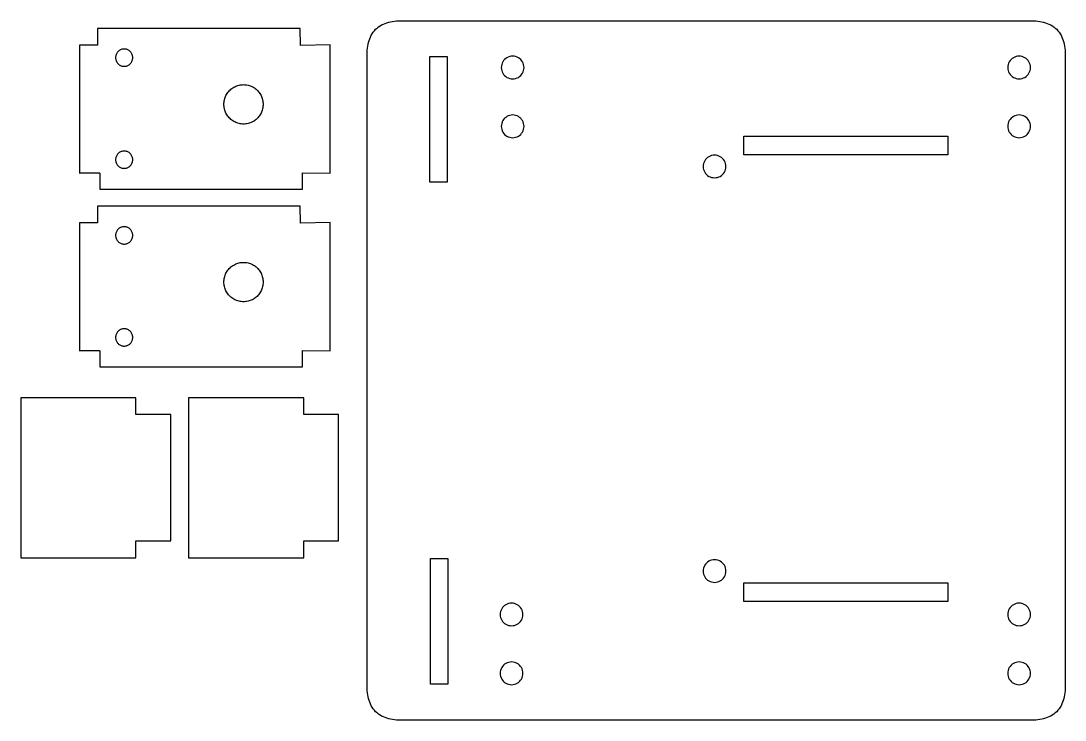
# Model space of a CAD drawing. Extents: x -215 to 205, y 28 to 519.
# Drawn here: x -194.4 to -15.2, y 27.6 to 147.5 of the extents above; entities that cross this region are included whole.
import ezdxf

# ---------------------------------------------------------------- set-up
doc = ezdxf.new("R2010")
doc.units = 0
doc.layers.add('Layer_1', color=7, linetype='CONTINUOUS')

msp = doc.modelspace()

# ---------------------------------------------------------------- linework, layer by layer
at = {"layer": 'Layer_1', "color": 7}
for points in [[(-129.964462, 147.503996), (-20.182586, 147.503996)], [(-129.964462, 147.503996), (-129.964462, 147.503996)], [(-180.88198, 121.39945), (-180.88198, 118.670898), (-146.05285, 118.670898), (-146.10636, 121.452931), (-141.344763, 121.39945), (-141.344763, 143.38834), (-146.427359, 143.281322), (-146.48084, 146.223884), (-181.256488, 146.223884), (-181.256488, 143.334831), (-184.339086, 143.334831), (-184.339086, 121.345941)], [(-134.965412, 32.5883), (-134.965412, 142.503994)], [(-15.181636, 142.503994), (-15.181636, 32.5883)], [(-175.203556, 141.197393), (-175.203556, 141.197393)], [(-110.006585, 137.553736), (-110.006585, 137.553736)], [(-23.08214, 137.553736), (-23.08214, 137.553736)], [(-152.826889, 133.193909), (-152.826889, 133.193909)], [(-110.006585, 127.469812), (-110.006585, 127.469812)], [(-70.299555, 127.7286), (-35.299557, 127.7286), (-35.299557, 124.528601), (-70.299555, 124.528601), (-70.299555, 127.7286)], [(-23.08214, 127.469812), (-23.08214, 127.469812)], [(-175.203556, 123.697388), (-175.203556, 123.697388)], [(-75.349295, 120.578342), (-75.349295, 120.578342)], [(-180.88198, 90.91945), (-180.88198, 88.190898), (-146.05285, 88.190898), (-146.10636, 90.972931), (-141.344763, 90.91945), (-141.344763, 112.90834), (-146.427359, 112.801322), (-146.48084, 115.743884), (-181.256488, 115.743884), (-181.256488, 112.854831), (-184.339086, 112.854831), (-184.339086, 90.865941)], [(-175.203556, 110.717393), (-175.203556, 110.717393)], [(-152.826889, 102.713909), (-152.826889, 102.713909)], [(-175.203556, 93.217388), (-175.203556, 93.217388)], [(-75.349295, 51.199752), (-75.349295, 51.199752)], [(-70.299555, 51.15001), (-35.299557, 51.15001), (-35.299557, 47.950011), (-70.299555, 47.950011), (-70.299555, 51.15001)], [(-110.200059, 43.746541), (-110.200059, 43.746541)], [(-23.08214, 43.746541), (-23.08214, 43.746541)], [(-110.200059, 33.662617), (-110.200059, 33.662617)], [(-23.08214, 33.662617), (-23.08214, 33.662617)], [(-20.182586, 27.588301), (-129.964462, 27.588301)]]:
    msp.add_lwpolyline(points, dxfattribs=at)
at = {"layer": 'Layer_1', "color": 5}
for points in [[(-124.248649, 141.391082), (-121.24865, 141.391082), (-121.24865, 119.838084), (-124.248649, 119.838084), (-124.248649, 141.391082)], [(-194.416068, 82.882072), (-194.416068, 55.444794), (-174.660512, 55.444794), (-174.660512, 58.346406), (-168.672109, 58.346406), (-168.672109, 79.989294), (-174.660512, 79.989294), (-174.660512, 82.882072), (-194.416068, 82.882072), (-194.416068, 82.882072)], [(-165.629401, 82.882072), (-165.629401, 55.444794), (-145.873845, 55.444794), (-145.873845, 58.346406), (-139.885443, 58.346406), (-139.885443, 79.989294), (-145.873845, 79.989294), (-145.873845, 82.882072), (-165.629401, 82.882072), (-165.629401, 82.882072)], [(-124.107538, 55.282401), (-121.107539, 55.282401), (-121.107539, 33.729403), (-124.107538, 33.729403), (-124.107538, 55.282401)]]:
    msp.add_lwpolyline(points, dxfattribs=at)
at = {"layer": 'Layer_1', "color": 7}
for points, knots in [([(-134.965412, 142.503994), (-134.828929, 143.381521), (-134.560303, 145.108677), (-132.569415, 147.09905), (-130.842127, 147.367561), (-129.964462, 147.503996)], [0, 0, 0, 0, 2.617513, 5.151815, 7.769757, 7.769757, 7.769757, 7.769757]), ([(-20.182586, 147.503996), (-19.304922, 147.367561), (-17.577633, 147.09905), (-15.586745, 145.108677), (-15.318119, 143.381521), (-15.181636, 142.503994)], [0, 0, 0, 0, 2.617942, 5.152244, 7.769757, 7.769757, 7.769757, 7.769757]), ([(-175.203556, 141.197393), (-175.217088, 141.110546), (-175.243937, 140.938236), (-175.302078, 140.684903), (-175.396636, 140.446223), (-175.54155, 140.236063), (-175.72322, 140.057378), (-175.935935, 139.909969), (-176.172339, 139.79947), (-176.425462, 139.730687), (-176.686245, 139.707061), (-176.947207, 139.730724), (-177.200423, 139.799197), (-177.435825, 139.90941), (-177.645782, 140.05786), (-177.825617, 140.237747), (-177.974012, 140.44758), (-178.084258, 140.68278), (-178.152783, 140.935999), (-178.176396, 141.197393), (-178.152783, 141.458787), (-178.084258, 141.712006), (-177.974012, 141.947205), (-177.825617, 142.157039), (-177.645782, 142.336926), (-177.435825, 142.485375), (-177.200423, 142.595589), (-176.947207, 142.664062), (-176.686245, 142.687725), (-176.425462, 142.664099), (-176.172339, 142.595315), (-175.935935, 142.484817), (-175.72322, 142.337407), (-175.54155, 142.158722), (-175.396636, 141.948563), (-175.302078, 141.709883), (-175.243937, 141.456549), (-175.217088, 141.284239), (-175.203556, 141.197393)], [0, 0, 0, 0, 0.263659, 0.52312, 0.778479, 1.028611, 1.283004, 1.53907, 1.801371, 2.06204, 2.322088, 2.582741, 2.84399, 3.105171, 3.358391, 3.611561, 3.864656, 4.125588, 4.386713, 4.647761, 4.908808, 5.169933, 5.430865, 5.68396, 5.93713, 6.190351, 6.451532, 6.71278, 6.973433, 7.233482, 7.49415, 7.756451, 8.012518, 8.26691, 8.517043, 8.772402, 9.031862, 9.295521, 9.295521, 9.295521, 9.295521]), ([(-110.006585, 137.553736), (-110.350384, 137.607339), (-111.027785, 137.712955), (-111.773553, 138.489383), (-112.049886, 139.502205), (-111.773553, 140.525661), (-111.027785, 141.270818), (-110.006587, 141.547351), (-108.985389, 141.27082), (-108.239631, 140.525658), (-107.963307, 139.502205), (-108.239631, 138.489386), (-108.985389, 137.712954), (-109.662787, 137.607339), (-110.006585, 137.553736)], [0, 0, 0, 0, 1.019712, 2.009183, 3.028895, 4.048607, 5.038077, 6.05779, 7.077497, 8.066961, 9.086671, 10.106381, 11.095845, 12.115552, 12.115552, 12.115552, 12.115552]), ([(-23.08214, 137.553736), (-23.425939, 137.607339), (-24.103341, 137.712955), (-24.849109, 138.489383), (-25.125442, 139.502205), (-24.849109, 140.525661), (-24.103341, 141.270818), (-23.082142, 141.547351), (-22.060945, 141.27082), (-21.315187, 140.525658), (-21.038863, 139.502205), (-21.315187, 138.489386), (-22.060945, 137.712954), (-22.738343, 137.607339), (-23.08214, 137.553736)], [0, 0, 0, 0, 1.019712, 2.009183, 3.028895, 4.048607, 5.038077, 6.05779, 7.077497, 8.066961, 9.086671, 10.106381, 11.095845, 12.115552, 12.115552, 12.115552, 12.115552]), ([(-159.576911, 133.193909), (-159.563612, 133.325369), (-159.537106, 133.587362), (-159.478541, 133.976892), (-159.382067, 134.356393), (-159.230677, 134.716427), (-159.033738, 135.05331), (-158.79688, 135.366937), (-158.525999, 135.653725), (-158.223735, 135.908708), (-157.894289, 136.126769), (-157.541029, 136.304051), (-157.169229, 136.439043), (-156.785992, 136.529562), (-156.396797, 136.574464), (-156.007003, 136.574464), (-155.617808, 136.529562), (-155.234572, 136.439043), (-154.862772, 136.304051), (-154.509511, 136.126769), (-154.180065, 135.908708), (-153.877801, 135.653725), (-153.606921, 135.366937), (-153.370062, 135.05331), (-153.173123, 134.716427), (-153.021734, 134.356393), (-152.925259, 133.976892), (-152.866694, 133.587362), (-152.840189, 133.325369), (-152.826889, 133.193909)], [0, 0, 0, 0, 0.396373, 0.789956, 1.180843, 1.567684, 1.957512, 2.348632, 2.744255, 3.138561, 3.532387, 3.92672, 4.321526, 4.71638, 5.105348, 5.49424, 5.883209, 6.278062, 6.672869, 7.067201, 7.461027, 7.855334, 8.250956, 8.642077, 9.031905, 9.418745, 9.809633, 10.203215, 10.599589, 10.599589, 10.599589, 10.599589]), ([(-152.826889, 133.193909), (-152.840189, 133.06245), (-152.866694, 132.800456), (-152.925259, 132.410927), (-153.021734, 132.031426), (-153.173123, 131.671391), (-153.370063, 131.33451), (-153.606914, 131.020882), (-153.877806, 130.734113), (-154.180066, 130.479136), (-154.509516, 130.261082), (-154.862768, 130.083773), (-155.234571, 129.948776), (-155.617808, 129.858257), (-156.007004, 129.813354), (-156.396797, 129.813354), (-156.785992, 129.858257), (-157.169229, 129.948776), (-157.541033, 130.083773), (-157.894284, 130.261082), (-158.223735, 130.479136), (-158.525994, 130.734113), (-158.796886, 131.020882), (-159.033737, 131.33451), (-159.230678, 131.671391), (-159.382067, 132.031426), (-159.478541, 132.410927), (-159.537106, 132.800456), (-159.563612, 133.06245), (-159.576911, 133.193909)], [0, 0, 0, 0, 0.396373, 0.789956, 1.180843, 1.567684, 1.957512, 2.348632, 2.74424, 3.138542, 3.532367, 3.926709, 4.321518, 4.716372, 5.10534, 5.494232, 5.883201, 6.278054, 6.672863, 7.067205, 7.46103, 7.855332, 8.25094, 8.642061, 9.031888, 9.418729, 9.809617, 10.203199, 10.599572, 10.599572, 10.599572, 10.599572]), ([(-110.006585, 127.469812), (-110.350384, 127.523415), (-111.027785, 127.629031), (-111.773553, 128.405458), (-112.049886, 129.418281), (-111.773553, 130.441737), (-111.027785, 131.186894), (-110.006587, 131.463427), (-108.985389, 131.186895), (-108.239631, 130.441734), (-107.963307, 129.418281), (-108.239631, 128.405462), (-108.985389, 127.62903), (-109.662787, 127.523415), (-110.006585, 127.469812)], [0, 0, 0, 0, 1.019712, 2.009183, 3.028895, 4.048607, 5.038077, 6.05779, 7.077497, 8.066961, 9.086671, 10.106381, 11.095845, 12.115552, 12.115552, 12.115552, 12.115552]), ([(-23.08214, 127.469812), (-23.425939, 127.523415), (-24.103341, 127.629031), (-24.849109, 128.405458), (-25.125442, 129.418281), (-24.849109, 130.441737), (-24.103341, 131.186894), (-23.082142, 131.463427), (-22.060945, 131.186895), (-21.315187, 130.441734), (-21.038863, 129.418281), (-21.315187, 128.405462), (-22.060945, 127.62903), (-22.738343, 127.523415), (-23.08214, 127.469812)], [0, 0, 0, 0, 1.019712, 2.009183, 3.028895, 4.048607, 5.038077, 6.05779, 7.077497, 8.066961, 9.086671, 10.106381, 11.095845, 12.115552, 12.115552, 12.115552, 12.115552]), ([(-175.203556, 123.697388), (-175.217088, 123.610542), (-175.243937, 123.438232), (-175.302078, 123.184898), (-175.396636, 122.946218), (-175.54155, 122.736059), (-175.72322, 122.557374), (-175.935935, 122.409964), (-176.172339, 122.299466), (-176.425462, 122.230682), (-176.686245, 122.207056), (-176.947207, 122.23072), (-177.200423, 122.299192), (-177.435825, 122.409406), (-177.645782, 122.557856), (-177.825617, 122.737743), (-177.974012, 122.947576), (-178.084258, 123.182776), (-178.152783, 123.435994), (-178.176396, 123.697388), (-178.152783, 123.958783), (-178.084258, 124.212001), (-177.974012, 124.447201), (-177.825616, 124.657037), (-177.645778, 124.836927), (-177.435833, 124.985403), (-177.200423, 125.095605), (-176.947206, 125.164062), (-176.686245, 125.187714), (-176.425464, 125.164099), (-176.172339, 125.095331), (-175.935927, 124.984844), (-175.723223, 124.837409), (-175.541551, 124.65872), (-175.396636, 124.448559), (-175.302078, 124.209879), (-175.243937, 123.956545), (-175.217088, 123.784235), (-175.203556, 123.697388)], [0, 0, 0, 0, 0.263659, 0.52312, 0.778479, 1.028611, 1.283004, 1.53907, 1.801371, 2.06204, 2.322088, 2.582741, 2.84399, 3.105171, 3.358391, 3.611561, 3.864656, 4.125588, 4.386713, 4.647761, 4.908808, 5.169933, 5.430865, 5.683961, 5.937136, 6.190368, 6.451546, 6.712791, 6.973443, 7.23349, 7.494155, 7.756452, 8.01253, 8.266928, 8.517061, 8.772421, 9.031881, 9.29554, 9.29554, 9.29554, 9.29554]), ([(-75.349295, 120.578342), (-75.693094, 120.631944), (-76.370495, 120.73756), (-77.116263, 121.513987), (-77.392597, 122.526809), (-77.116263, 123.550265), (-76.370495, 124.295423), (-75.349297, 124.571957), (-74.328099, 124.295425), (-73.582342, 123.550262), (-73.306018, 122.526809), (-73.582342, 121.51399), (-74.3281, 120.737559), (-75.005497, 120.631944), (-75.349295, 120.578342)], [0, 0, 0, 0, 1.019712, 2.009183, 3.028894, 4.048606, 5.038077, 6.05779, 7.077497, 8.066961, 9.086671, 10.106381, 11.095844, 12.11555, 12.11555, 12.11555, 12.11555]), ([(-180.881977, 121.399456), (-181.687749, 121.399456), (-182.789583, 121.399456), (-183.933314, 121.399456), (-184.271274, 121.399456), (-184.313172, 121.399456)], [0, 0, 0, 0, 2.417317, 3.3055, 3.431196, 3.431196, 3.431196, 3.431196]), ([(-175.203556, 110.717393), (-175.217088, 110.630546), (-175.243937, 110.458236), (-175.302078, 110.204903), (-175.396636, 109.966223), (-175.54155, 109.756063), (-175.72322, 109.577378), (-175.935935, 109.429969), (-176.172339, 109.31947), (-176.425462, 109.250687), (-176.686245, 109.227061), (-176.947207, 109.250724), (-177.200423, 109.319197), (-177.435825, 109.42941), (-177.645782, 109.57786), (-177.825617, 109.757747), (-177.974012, 109.96758), (-178.084258, 110.20278), (-178.152783, 110.455999), (-178.176396, 110.717393), (-178.152783, 110.978787), (-178.084258, 111.232006), (-177.974012, 111.467205), (-177.825617, 111.677039), (-177.645782, 111.856926), (-177.435825, 112.005375), (-177.200423, 112.115589), (-176.947207, 112.184062), (-176.686245, 112.207725), (-176.425462, 112.184099), (-176.172339, 112.115315), (-175.935935, 112.004817), (-175.72322, 111.857407), (-175.54155, 111.678722), (-175.396636, 111.468563), (-175.302078, 111.229883), (-175.243937, 110.976549), (-175.217088, 110.804239), (-175.203556, 110.717393)], [0, 0, 0, 0, 0.263659, 0.52312, 0.778479, 1.028611, 1.283004, 1.53907, 1.801371, 2.06204, 2.322088, 2.582741, 2.84399, 3.105171, 3.358391, 3.611561, 3.864656, 4.125588, 4.386713, 4.647761, 4.908808, 5.169933, 5.430865, 5.68396, 5.93713, 6.190351, 6.451532, 6.71278, 6.973433, 7.233482, 7.49415, 7.756451, 8.012518, 8.26691, 8.517043, 8.772402, 9.031862, 9.295521, 9.295521, 9.295521, 9.295521]), ([(-159.576911, 102.713909), (-159.563612, 102.845369), (-159.537106, 103.107362), (-159.478541, 103.496892), (-159.382067, 103.876393), (-159.230677, 104.236427), (-159.033738, 104.57331), (-158.79688, 104.886937), (-158.525999, 105.173725), (-158.223735, 105.428708), (-157.894289, 105.646769), (-157.541029, 105.824051), (-157.169229, 105.959043), (-156.785992, 106.049562), (-156.396797, 106.094464), (-156.007003, 106.094464), (-155.617808, 106.049562), (-155.234572, 105.959043), (-154.862772, 105.824051), (-154.509511, 105.646769), (-154.180065, 105.428708), (-153.877801, 105.173725), (-153.606921, 104.886937), (-153.370062, 104.57331), (-153.173123, 104.236427), (-153.021734, 103.876393), (-152.925259, 103.496892), (-152.866694, 103.107362), (-152.840189, 102.845369), (-152.826889, 102.713909)], [0, 0, 0, 0, 0.396373, 0.789956, 1.180843, 1.567684, 1.957512, 2.348632, 2.744255, 3.138561, 3.532387, 3.92672, 4.321526, 4.71638, 5.105348, 5.49424, 5.883209, 6.278062, 6.672869, 7.067201, 7.461027, 7.855334, 8.250956, 8.642077, 9.031905, 9.418745, 9.809633, 10.203215, 10.599589, 10.599589, 10.599589, 10.599589]), ([(-152.826889, 102.713909), (-152.840189, 102.58245), (-152.866694, 102.320456), (-152.925259, 101.930927), (-153.021734, 101.551426), (-153.173123, 101.191391), (-153.370063, 100.85451), (-153.606914, 100.540882), (-153.877806, 100.254113), (-154.180066, 99.999136), (-154.509516, 99.781082), (-154.862768, 99.603773), (-155.234571, 99.468776), (-155.617808, 99.378257), (-156.007004, 99.333354), (-156.396797, 99.333354), (-156.785992, 99.378257), (-157.169229, 99.468776), (-157.541033, 99.603773), (-157.894284, 99.781082), (-158.223735, 99.999136), (-158.525994, 100.254113), (-158.796886, 100.540882), (-159.033737, 100.85451), (-159.230678, 101.191391), (-159.382067, 101.551426), (-159.478541, 101.930927), (-159.537106, 102.320456), (-159.563612, 102.58245), (-159.576911, 102.713909)], [0, 0, 0, 0, 0.396373, 0.789956, 1.180843, 1.567684, 1.957512, 2.348632, 2.74424, 3.138542, 3.532367, 3.926709, 4.321518, 4.716372, 5.10534, 5.494232, 5.883201, 6.278054, 6.672863, 7.067205, 7.46103, 7.855332, 8.25094, 8.642061, 9.031888, 9.418729, 9.809617, 10.203199, 10.599572, 10.599572, 10.599572, 10.599572]), ([(-175.203556, 93.217388), (-175.217088, 93.130542), (-175.243937, 92.958232), (-175.302078, 92.704898), (-175.396636, 92.466218), (-175.54155, 92.256059), (-175.72322, 92.077374), (-175.935935, 91.929964), (-176.172339, 91.819466), (-176.425462, 91.750682), (-176.686245, 91.727056), (-176.947207, 91.75072), (-177.200423, 91.819192), (-177.435825, 91.929406), (-177.645782, 92.077856), (-177.825617, 92.257743), (-177.974012, 92.467576), (-178.084258, 92.702776), (-178.152783, 92.955994), (-178.176396, 93.217388), (-178.152783, 93.478783), (-178.084258, 93.732001), (-177.974012, 93.967201), (-177.825616, 94.177037), (-177.645778, 94.356927), (-177.435833, 94.505403), (-177.200423, 94.615605), (-176.947206, 94.684062), (-176.686245, 94.707714), (-176.425464, 94.684099), (-176.172339, 94.615331), (-175.935927, 94.504844), (-175.723223, 94.357409), (-175.541551, 94.17872), (-175.396636, 93.968559), (-175.302078, 93.729879), (-175.243937, 93.476545), (-175.217088, 93.304235), (-175.203556, 93.217388)], [0, 0, 0, 0, 0.263659, 0.52312, 0.778479, 1.028611, 1.283004, 1.53907, 1.801371, 2.06204, 2.322088, 2.582741, 2.84399, 3.105171, 3.358391, 3.611561, 3.864656, 4.125588, 4.386713, 4.647761, 4.908808, 5.169933, 5.430865, 5.683961, 5.937136, 6.190368, 6.451546, 6.712791, 6.973443, 7.23349, 7.494155, 7.756452, 8.01253, 8.266928, 8.517061, 8.772421, 9.031881, 9.29554, 9.29554, 9.29554, 9.29554]), ([(-180.881977, 90.919456), (-181.687749, 90.919456), (-182.789583, 90.919456), (-183.933314, 90.919456), (-184.271274, 90.919456), (-184.313172, 90.919456)], [0, 0, 0, 0, 2.417317, 3.3055, 3.431196, 3.431196, 3.431196, 3.431196]), ([(-75.349295, 51.199752), (-75.693094, 51.253354), (-76.370495, 51.35897), (-77.116263, 52.135397), (-77.392597, 53.148219), (-77.116263, 54.171675), (-76.370495, 54.916833), (-75.349297, 55.193367), (-74.328099, 54.916834), (-73.582342, 54.171672), (-73.306018, 53.148219), (-73.582342, 52.1354), (-74.3281, 51.358969), (-75.005497, 51.253354), (-75.349295, 51.199752)], [0, 0, 0, 0, 1.019712, 2.009183, 3.028894, 4.048606, 5.038077, 6.05779, 7.077497, 8.066961, 9.086671, 10.106381, 11.095844, 12.11555, 12.11555, 12.11555, 12.11555]), ([(-110.200059, 43.746541), (-110.543858, 43.800144), (-111.22126, 43.90576), (-111.967028, 44.682187), (-112.243361, 45.69501), (-111.967028, 46.718466), (-111.22126, 47.463623), (-110.200061, 47.740156), (-109.178864, 47.463624), (-108.433106, 46.718462), (-108.156782, 45.69501), (-108.433106, 44.68219), (-109.178864, 43.905759), (-109.856262, 43.800143), (-110.200059, 43.746541)], [0, 0, 0, 0, 1.019712, 2.009183, 3.028895, 4.048607, 5.038077, 6.05779, 7.077497, 8.066961, 9.086671, 10.106381, 11.095845, 12.115552, 12.115552, 12.115552, 12.115552]), ([(-23.08214, 43.746541), (-23.425939, 43.800144), (-24.103341, 43.90576), (-24.849109, 44.682187), (-25.125442, 45.69501), (-24.849109, 46.718466), (-24.103341, 47.463623), (-23.082142, 47.740156), (-22.060945, 47.463624), (-21.315187, 46.718462), (-21.038863, 45.69501), (-21.315187, 44.68219), (-22.060945, 43.905759), (-22.738343, 43.800143), (-23.08214, 43.746541)], [0, 0, 0, 0, 1.019712, 2.009183, 3.028895, 4.048607, 5.038077, 6.05779, 7.077497, 8.066961, 9.086671, 10.106381, 11.095845, 12.115552, 12.115552, 12.115552, 12.115552]), ([(-110.200059, 33.662617), (-110.543858, 33.71622), (-111.22126, 33.821835), (-111.967028, 34.598263), (-112.243361, 35.611085), (-111.967028, 36.634541), (-111.22126, 37.379699), (-110.200061, 37.656232), (-109.178864, 37.3797), (-108.433106, 36.634538), (-108.156782, 35.611085), (-108.433106, 34.598266), (-109.178864, 33.821834), (-109.856262, 33.716219), (-110.200059, 33.662617)], [0, 0, 0, 0, 1.019712, 2.009183, 3.028895, 4.048607, 5.038077, 6.05779, 7.077497, 8.066961, 9.086671, 10.106381, 11.095845, 12.115552, 12.115552, 12.115552, 12.115552]), ([(-23.08214, 33.662617), (-23.425939, 33.71622), (-24.103341, 33.821835), (-24.849109, 34.598263), (-25.125442, 35.611085), (-24.849109, 36.634541), (-24.103341, 37.379699), (-23.082142, 37.656232), (-22.060945, 37.3797), (-21.315187, 36.634538), (-21.038863, 35.611085), (-21.315187, 34.598266), (-22.060945, 33.821834), (-22.738343, 33.716219), (-23.08214, 33.662617)], [0, 0, 0, 0, 1.019712, 2.009183, 3.028895, 4.048607, 5.038077, 6.05779, 7.077497, 8.066961, 9.086671, 10.106381, 11.095845, 12.115552, 12.115552, 12.115552, 12.115552]), ([(-129.964462, 27.588301), (-130.842127, 27.724736), (-132.569415, 27.993246), (-134.560303, 29.983617), (-134.828929, 31.710773), (-134.965412, 32.5883)], [0, 0, 0, 0, 2.617942, 5.152243, 7.769756, 7.769756, 7.769756, 7.769756]), ([(-15.181636, 32.5883), (-15.318119, 31.710773), (-15.586745, 29.983617), (-17.577633, 27.993246), (-19.304922, 27.724736), (-20.182586, 27.588301)], [0, 0, 0, 0, 2.617512, 5.151814, 7.769756, 7.769756, 7.769756, 7.769756])]:
    msp.add_open_spline(points, degree=3, knots=knots, dxfattribs=at)

doc.saveas('drawing.dxf')
